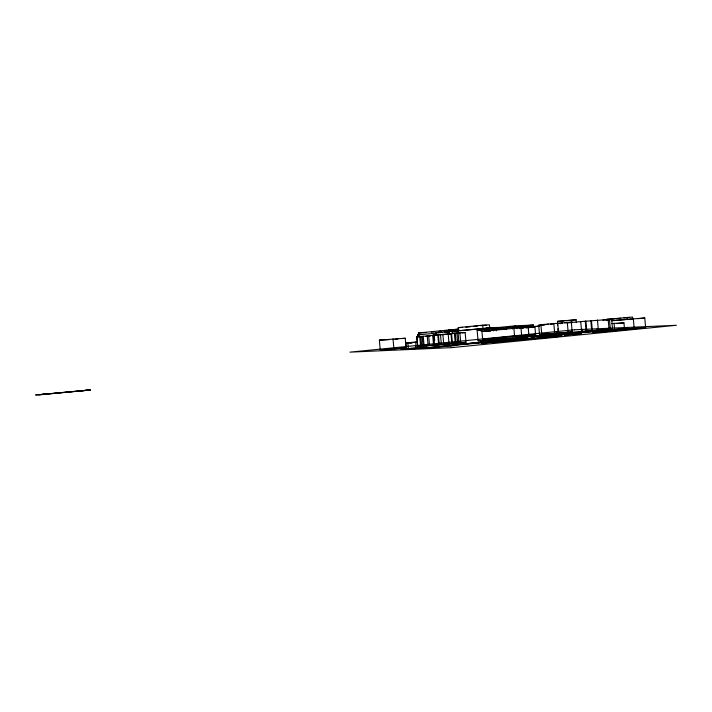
<?xml version="1.0" encoding="UTF-8"?>
<svg xmlns="http://www.w3.org/2000/svg" width="712" height="712" viewBox="0 0 712 712"><rect width="100%" height="100%" fill="white"/><g stroke="black" fill="none" stroke-linecap="round" stroke-linejoin="round"><path stroke-width="1.07" d="M503.304 340.496L498.008 340.923L512.649 339.419L512.471 337.381M514.287 339.597L506.374 340.389M549.059 335.93L548.284 336.055L552.094 335.69M549.139 335.797L562.969 334.765M555.921 335.254L558.27 334.916M505.876 328.597L506.526 328.499L495.694 328.997M505.191 328.677L503.411 328.873M611.893 323.524L623.952 322.856L624.468 328.677L597.315 330.751L612.543 329.193L611.697 319.483L606.98 320M41.198 394.626L35.6 394.938L90.379 390.025L84.861 390.318L87.38 390.274M80.207 390.879L83.473 390.523L41.483 394.493L45.933 394.119M90.379 390.025L38.911 394.875M432.709 335.308L435.717 335.174L416.867 336.82L417.713 346.53L436.572 344.893L433.563 345.017L432.709 335.308L434.213 335.156L434.685 340.55M433.563 345.017L435.068 344.866L434.569 344.875L433.724 335.165L448.827 333.857L448.177 333.857L449.023 343.576L449.673 343.567L434.569 344.875M419.457 332.86L419.626 334.8L418.594 334.907L418.425 332.967L458.368 329.077M446.13 332.175L449.219 331.872M453.33 331.463L458.537 331.018M581.9 329.122L582.087 331.276L581.571 331.294L580.725 321.584L608.19 319.546L609.045 329.255L588.771 331.267L590.293 331.205M537.017 326.488L539.162 326.274M557.701 323.23L558.608 332.94L556.651 333.136L572.163 331.908L571.318 322.198L540.898 324.681L541.752 334.391L545.686 334.213M581.571 331.294L609.045 329.255M504.372 339.224L507.433 338.85L506.552 338.832M463.005 344.288L419.777 348.497L431.588 347.821M599.282 330.662L597.377 330.849L597.199 328.908M465.488 344.181L449.922 345.721L454.576 345.436L452.743 345.516M458.546 330.831L458.27 327.6L482.709 325.17L489.464 324.868L489.749 328.107M465.871 327.208L470.16 326.781M473.373 326.47L477.672 326.043M480.885 325.722L486.252 325.188M458.937 329.158L448.569 330.19L449.379 330.145M426.461 332.548L418.425 332.967M431.294 332.175L434.498 331.863M438.761 331.436L440.897 331.222M446.228 330.697L449.423 330.377M436.002 335.29L435.78 332.7L449.05 331.392L452.636 331.276L452.868 333.866M441.983 332.326L435.78 332.7M444.11 332.112L452.636 331.276M494.03 329.594L493.852 327.547L491.547 327.636L451.052 331.445L455.386 331.258M417.686 336.998L417.499 334.907L436.607 333.118M437.8 332.896L442.081 332.477M459.614 330.724L487.818 328.196M493.852 327.547L486.234 328.152L486.412 330.208M557.656 323.293L557.487 321.352L576.106 319.741L576.364 322.661M493.469 327.876L497.893 327.44L486.75 327.912M482.665 330.226L482.567 329.069L489.064 328.419M493.398 327.992L515.07 325.829L533.43 325.019L533.528 326.185L515.168 326.995L493.505 329.149M563.984 320.952L557.487 321.352M566.191 320.729L570.597 320.293M572.804 320.071L576.106 319.741M379.371 340.113L405.253 338.245L406.107 347.954L380.217 349.823L379.371 340.113L388.752 339.704M478.063 340.834L497.145 339.099L478.063 340.834L477.156 330.475L496.237 328.739L496.415 330.813M499.041 328.348L503.384 327.912M505.556 327.698L510.371 327.137M512.845 327.066L518.861 326.47M525.848 325.776L533.43 325.019M482.077 330.421L479.968 330.626L481.766 330.555M484.836 330.012L486.999 329.798M438.957 344.911L436.857 345L453.713 343.576L417.632 346.602L416.787 336.892L417.997 336.776L416.867 336.82M448.177 333.857L452.182 333.465L450.963 333.501L451.808 343.211L453.037 343.175L449.023 343.576M487.471 329.994L489.589 329.781M505.52 328.17L507.576 327.965M516.271 327.102L518.327 326.897M394.973 339.259L398.053 338.957M402.173 338.547L405.253 338.245M439.473 334.952L450.927 333.928M513.121 327.538L518.55 326.995L513.138 327.235M432.816 335.726L435.993 335.414M454.176 333.608L458.937 333.163M425.918 336.447L430.217 336.019M572.163 331.908L539.545 334.916L538.699 325.197L545.276 324.547M542.713 325.037L544.92 324.823M550.421 324.272L552.619 324.058M557.015 323.622L562.516 323.07M564.714 322.856L571.318 322.198M516.2 327.903L518.363 327.689M522.697 327.262L538.868 326.114M562.373 323.399L560.46 323.586L561.136 323.56M568.069 322.874L581.241 321.566L580.725 321.584M481.944 331.498L513.895 328.321L534.934 327.013L535.611 334.782L515.817 336.749L530.28 336.135L515.559 337.604L482.629 339.268L481.944 331.498L490.568 331.125M632.701 319.012L632.532 317.062L606.731 319.323L614.305 318.878M533.288 326.772L528.099 327.182M536.537 326.452L539.785 326.132M602.859 320.071L608.19 319.546M616.45 318.665L620.739 318.237M623.952 317.917L629.319 317.383M519.538 328.543L522.839 328.214M526.132 327.885L534.934 327.013M611.537 320.631L644.769 317.988L645.624 327.698L604.684 331.756L592.802 332.29L634.152 328.179L645.624 327.698M612.258 320.738L631.615 319.056M638.13 318.647L644.769 317.988M417.597 341.867L405.885 342.962L406.392 348.791L422.946 347.483L422.768 345.534M408.572 342.846L411.492 342.623L410.432 342.668M410.53 342.855L412.382 342.668L409.881 342.784M616.601 323.586L623.952 322.856M482.629 339.268L514.58 336.091L535.611 334.782M380.217 349.823L406.107 347.954M417.632 346.602L418.852 346.486L417.713 346.53M541.752 334.391L558.608 332.94M451.773 343.638L466.013 342.267L465.159 332.557L451.559 333.385L452.405 343.095L453.313 343.068L451.808 343.211M539.545 334.916L549.424 333.928L547.813 334.008M534.739 336.046L524.094 337.096L541.716 335.735L534.739 336.046L534.552 333.883M582.087 331.276L551.043 334.382L566.485 333.723L593.132 330.938L592.215 330.973M422.946 347.483L408.394 348.702L409.08 348.675M426.622 347.509L413.877 348.658L426.622 347.509L426.452 345.56M447.723 345.818L418.692 348.506L420.819 348.399M523.276 335.948L523.462 338.049L492.392 340.585L508.591 339.526M523.462 338.049L498.569 339.971M600.528 330.715L570.704 333.136L585.985 332.495L624.468 328.677M505.36 340.149L500.1 340.567M516.565 339.028L519.929 338.698M531.134 337.577L534.498 337.248M558.68 334.943L573 333.528M509.481 338.761L509.676 340.915L481.704 343.202L542.482 337.212L560.985 336.304L560.798 334.142M560.985 336.304L508.083 340.977L509.676 340.915M462.043 332.86L465.159 332.557M502.832 328.926L500.99 329.104M452.405 343.095L466.013 342.267M503.74 339.286L502.449 339.41M505.654 340.461L504.763 340.55M450.963 333.501L452.458 333.358L451.559 333.385M500.625 329.131L499.699 329.22M501.533 339.49L499.05 339.704M499.343 329.247L498.658 329.309M504.603 340.558L501.773 340.728M43.619 394.261L42.693 394.359M503.17 340.461L514.287 339.588M550.323 335.61L538.317 336.687L581.695 332.905L566.77 333.875L570.472 333.705M606.01 319.822L611.697 319.483M606.855 329.531L612.543 329.193M494.804 339.989L494.733 339.998A27.786 0.632 -5 0 1 492.277 340.105M417.499 334.907L419.626 334.8M546.958 324.289L548.569 324.218M512.382 340.167L513.049 340.131M540.898 324.681L544.831 324.503M477.156 330.475L480.013 330.35M432.602 345.543L433.207 345.516M456.579 344.848L452.245 345.044L487.942 341.502L499.085 341.03L461.901 344.608M458.27 327.6L462.622 327.413M513.432 326.888L522.448 326.488L522.635 328.588M508.252 327.458L506.25 327.547L506.437 329.647M482.567 329.069L486.892 328.873M493.372 328.588L495.534 328.49M496.237 328.739L493.434 328.864L493.621 330.929M498.56 328.365L502.565 328.188M505.529 328.054L507.692 327.956M498.391 328.713L501.399 328.579M606.597 330.457L588.281 331.418M571.692 333.581L577.298 333.341M507.264 339.108L519.564 338.565M487.311 340.452L494.929 339.847L480.876 340.986L487.204 340.363L482.291 340.567M493.452 340.541L523.16 338.084L507.727 339.126L508.332 339.099M483.635 341.297L485.539 341.208M487.756 341.11L489.651 341.03M495.988 340.745L497.884 340.665M453.25 345.569L455.048 345.489L427.814 348.088M406.392 348.791L401.114 349.254L412.889 348.497L410.388 348.604L411.999 348.444L410.94 348.488M523.249 327.387L526.159 327.262M416.787 336.892L421.824 336.678M405.715 343.211L407.753 343.122M538.699 325.197L540.702 325.117M410.904 342.57L414.473 342.428M410.521 342.614L407.825 342.775L408.332 348.595L410.254 348.515M408.305 348.542L411.029 348.435M495.205 328.846L498.676 328.704M496.113 339.197L499.584 339.063M500.527 339.847L501.043 339.829M433.724 335.165L434.213 335.156M82.895 390.585L83.874 390.577M43.129 394.35L43.868 394.341M633.306 318.469L634.152 328.179M627.103 317.303L627.272 319.243M614.082 323.31L614.589 329.131M609.499 319.563L610.344 329.273M597.457 319.991L598.303 329.7M591.458 320.587L592.304 330.297M590.835 320.614L591.681 330.323M585.905 321.103L586.759 330.813M585.264 321.13L586.118 330.84M571.816 319.928L572.065 322.848M567.295 322.367L568.14 332.077M557.416 323.346L557.603 325.509M557.888 328.739L558.27 333.056M553.811 323.39L554.657 333.1M530.066 325.357L530.244 327.387M528.197 327.315L528.883 335.076M527.04 335.93L527.218 337.969L523.854 338.307L523.676 336.269M522.786 326.078L522.964 328.116M520.988 328.027L521.673 335.797M515.07 325.829L515.168 326.995M513.895 328.321L514.58 336.091M512.435 326.924L512.613 329.033M502.227 338.04L502.405 340.149M500.928 328.25L501.034 329.416M500.785 338.77L500.963 340.799M498.587 338.796L498.765 340.834M498.409 338.832L498.587 340.87M493.594 338.805L493.772 340.843L491.867 340.932L491.689 338.894M491.547 327.636L491.725 329.683M482.709 325.17L482.994 328.401M459.872 332.718L460.717 342.428M458.065 332.896L458.92 342.606M456.828 332.931L457.674 342.641M455.208 333.091L456.063 342.801M454.381 333.109L455.226 342.828M449.05 331.392L449.272 333.981M446.371 330.279L446.54 332.219M444.929 330.341L445.107 332.282M446.113 343.789L446.291 345.881M444.155 343.869L444.332 345.961M442.891 334.435L443.736 344.145M440.488 334.533L441.342 344.243M438.414 334.738L439.26 344.448M437.791 334.765L438.637 344.475M428.695 335.868L429.541 345.578M427.245 335.93L428.099 345.64M423.257 336.313L424.112 346.023M423.854 345.676L424.023 347.616M422.145 336.358L422.99 346.068M420.872 336.491L421.718 346.201M419.751 336.536L420.605 346.246M415.657 341.947L416.173 347.776M415.772 346.619L415.942 348.56M393.015 338.77L393.861 348.48M564.296 335.041L581.081 333.688L564.296 335.041M549.655 335.023L533.582 336.634L556.268 334.711L549.655 335.023M574.566 329.781L349.93 352.146L451.755 347.634L676.4 325.277L574.566 329.781M502.93 338.734L496.602 339.357L510.816 338.414L502.93 338.734M484.187 342L459.738 344.43L490.942 341.707L484.187 342M628.118 328.953L607.745 330.982L633.555 328.722L628.118 328.953"/></g></svg>
